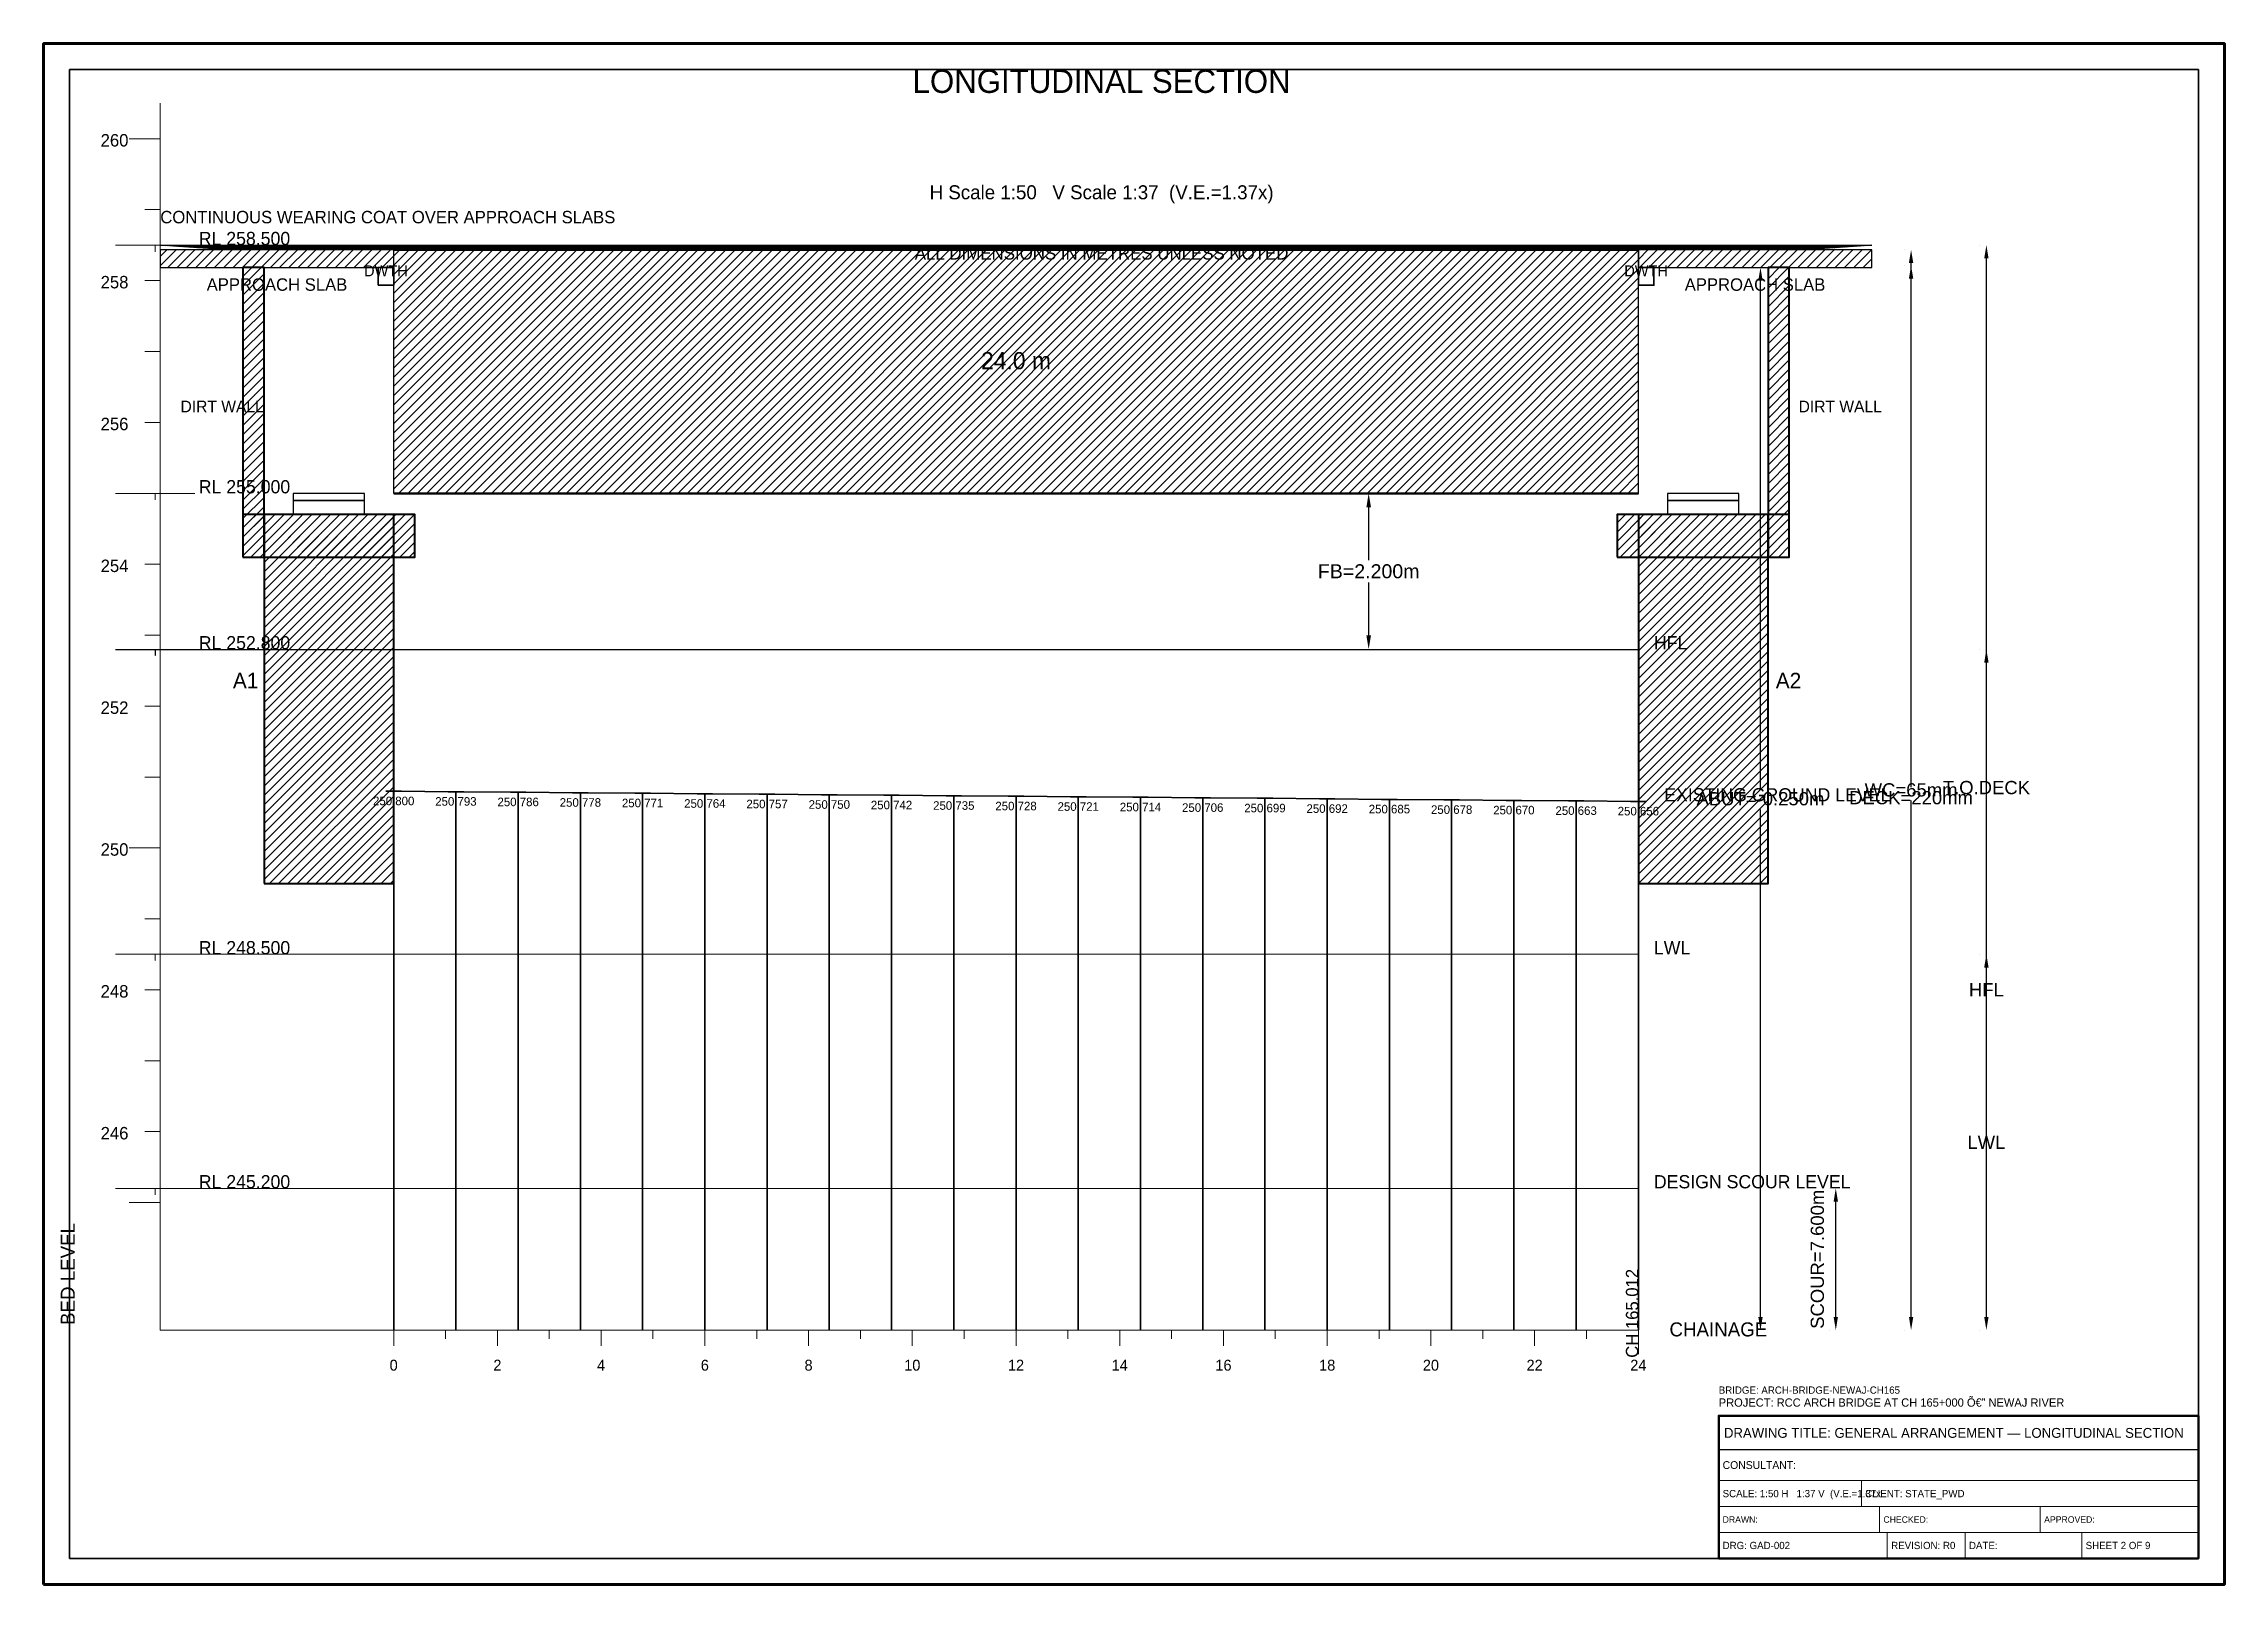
# Model space of a CAD drawing. Header units: metres. Extents: x 0 to 841, y 0 to 594.
import ezdxf
from ezdxf.enums import TextEntityAlignment as Align

# ---------------------------------------------------------------- set-up
doc = ezdxf.new("R2010")
doc.units = ezdxf.units.M
doc.linetypes.add('DASHED', pattern=[0.5, 0.375, -0.125])
doc.linetypes.add('DASHED2', pattern=[0.25, 0.1875, -0.0625])
for name, color, linetype, lineweight in [('ABUT-PROF', 4, 'Continuous', 50), ('BORDER-INNER', 7, 'Continuous', 35), ('BORDER-OUTER', 7, 'Continuous', 70), ('CIVIL-CHAINAGE', 7, 'Continuous', 18), ('CIVIL-GROUND', 3, 'Continuous', 35), ('CIVIL-HFL', 5, 'DASHED', 25), ('CIVIL-LWL', 4, 'DASHED', 18), ('CIVIL-ROAD', 7, 'Continuous', 25), ('CIVIL-SCOUR', 1, 'DASHED2', 18), ('DIM-CHAINAGE', 3, 'Continuous', 18), ('DIM-LEVEL', 3, 'Continuous', 18), ('DIM-LINEAR', 3, 'Continuous', 18), ('STRUC-HATCHING', 8, 'Continuous', 18), ('SUB-ABUT', 3, 'Continuous', 35), ('SUB-BEARING', 5, 'Continuous', 25), ('SUB-DIRT-WALL', 3, 'Continuous', 35), ('SUPER-DECK', 2, 'Continuous', 50), ('SUPER-WEARING', 8, 'Continuous', 25), ('TEXT-GENERAL', 7, 'Continuous', 18), ('TEXT-HEADER', 7, 'Continuous', 25), ('TEXT-LEVEL', 5, 'Continuous', 18), ('TEXT-SPEC', 7, 'Continuous', 13), ('TEXT-TITLE', 7, 'Continuous', 25), ('TITLEBLK-BOX', 7, 'Continuous', 50), ('TITLEBLK-TEXT', 7, 'Continuous', 18)]:
    doc.layers.add(name, color=color, linetype=linetype, lineweight=lineweight)
doc.styles.add('BRIDGE_STD', font='Arial.ttf')
doc.dimstyles.new('pmb100', dxfattribs={"dimtxt": 2.5, "dimasz": 0.9375, "dimexe": 2.5, "dimexo": 2.5, "dimtad": 0, "dimtih": 1, "dimdec": 0, "dimtxsty": 'BRIDGE_STD', "dimcen": 2.5, "dimazin": 3, "dimtfac": 1, "dimtmove": 0, "dimatfit": 3})

msp = doc.modelspace()

# ---------------------------------------------------------------- hatches: boundary and pattern name
at = {"layer": 'STRUC-HATCHING'}
h = msp.add_hatch(dxfattribs=at)
h.set_pattern_fill('ANSI31', scale=0.8)
h.paths.add_polyline_path([(45, 507.71), (135, 507.71), (135, 514.54), (45, 514.54)])
h = msp.add_hatch(dxfattribs=at)
h.set_pattern_fill('ANSI31', scale=0.8)
h.paths.add_polyline_path([(135, 420.62), (615, 420.62), (615, 514.54), (135, 514.54)])
h = msp.add_hatch(dxfattribs=at)
h.set_pattern_fill('ANSI31', scale=0.8)
h.paths.add_polyline_path([(615, 507.71), (705, 507.71), (705, 514.54), (615, 514.54)])
h = msp.add_hatch(dxfattribs=at)
h.set_pattern_fill('ANSI31', scale=0.8)
h.paths.add_polyline_path([(76.8, 396.02), (85, 396.02), (85, 507.71), (76.8, 507.71)])
h = msp.add_hatch(dxfattribs=at)
h.set_pattern_fill('ANSI31', scale=0.8)
h.paths.add_polyline_path([(665, 396.02), (673.2, 396.02), (673.2, 507.71), (665, 507.71)])
h = msp.add_hatch(dxfattribs=at)
h.set_pattern_fill('ANSI31', scale=0.8)
h.paths.add_polyline_path([(76.8, 396.02), (143.2, 396.02), (143.2, 412.42), (76.8, 412.42)])
h = msp.add_hatch(dxfattribs=at)
h.set_pattern_fill('ANSI31', scale=0.8)
h.paths.add_polyline_path([(85, 270.25), (135, 270.25), (135, 412.42), (85, 412.42)])
h = msp.add_hatch(dxfattribs=at)
h.set_pattern_fill('ANSI31', scale=0.8)
h.paths.add_polyline_path([(606.8, 396.02), (673.2, 396.02), (673.2, 412.42), (606.8, 412.42)])
h = msp.add_hatch(dxfattribs=at)
h.set_pattern_fill('ANSI31', scale=0.8)
h.paths.add_polyline_path([(615, 270.25), (665, 270.25), (665, 412.42), (615, 412.42)])
at = {"layer": 'SUPER-WEARING'}
h = msp.add_hatch(dxfattribs=at)
h.set_pattern_fill('SOLID')
h.paths.add_polyline_path([(45, 516.32), (705, 516.32), (679, 514.54), (71, 514.54)])

# ---------------------------------------------------------------- linework, layer by layer
at = {"layer": 'ABUT-PROF', "lineweight": 35}
for points in [[(129, 500.87), (135, 500.87), (135, 507.71), (129, 507.71), (129, 500.87)], [(615, 500.87), (621, 500.87), (621, 507.71), (615, 507.71), (615, 500.87)]]:
    msp.add_lwpolyline(points, dxfattribs=at)
at = {"layer": 'BORDER-INNER'}
msp.add_lwpolyline([(10, 10), (831, 10), (831, 584), (10, 584), (10, 10)], dxfattribs=at)
at = {"layer": 'BORDER-OUTER'}
msp.add_lwpolyline([(0, 0), (841, 0), (841, 594), (0, 594), (0, 0)], dxfattribs=at)
at = {"layer": 'CIVIL-CHAINAGE'}
for p, q in [((45, 98), (615, 98)), ((135, 98), (135, 92)), ((155, 98), (155, 94.7)), ((175, 98), (175, 92)), ((195, 98), (195, 94.7)), ((215, 98), (215, 92)), ((235, 98), (235, 94.7)), ((255, 98), (255, 92)), ((275, 98), (275, 94.7)), ((295, 98), (295, 92)), ((315, 98), (315, 94.7)), ((335, 98), (335, 92)), ((355, 98), (355, 94.7)), ((375, 98), (375, 92)), ((395, 98), (395, 94.7)), ((415, 98), (415, 92)), ((435, 98), (435, 94.7)), ((455, 98), (455, 92)), ((475, 98), (475, 94.7)), ((495, 98), (495, 92)), ((515, 98), (515, 94.7)), ((535, 98), (535, 92)), ((555, 98), (555, 94.7)), ((575, 98), (575, 92)), ((595, 98), (595, 94.7)), ((615, 98), (615, 92)), ((615, 96), (615, 88.8))]:
    msp.add_line(p, q, dxfattribs=at)
at = {"layer": 'CIVIL-GROUND', "color": 3}
for p, q in [((132, 305.79), (138, 305.79)), ((156, 305.6), (162, 305.6)), ((180, 305.4), (186, 305.4)), ((204, 305.2), (210, 305.2)), ((228, 305), (234, 305)), ((252, 304.81), (258, 304.81)), ((276, 304.61), (282, 304.61)), ((300, 304.41), (306, 304.41)), ((324, 304.22), (330, 304.22)), ((348, 304.02), (354, 304.02)), ((372, 303.82), (378, 303.82)), ((396, 303.63), (402, 303.63)), ((420, 303.43), (426, 303.43)), ((444, 303.23), (450, 303.23)), ((468, 303.04), (474, 303.04)), ((492, 302.84), (498, 302.84)), ((516, 302.64), (522, 302.64)), ((540, 302.45), (546, 302.45)), ((564, 302.25), (570, 302.25)), ((588, 302.05), (594, 302.05)), ((612, 301.85), (618, 301.85))]:
    msp.add_line(p, q, dxfattribs=at)
at = {"layer": 'CIVIL-GROUND', "color": 8, "linetype": 'DASHED2'}
for p, q in [((135, 305.79), (135, 98)), ((159, 305.6), (159, 98)), ((183, 305.4), (183, 98)), ((207, 305.2), (207, 98)), ((231, 305), (231, 98)), ((255, 304.81), (255, 98)), ((279, 304.61), (279, 98)), ((303, 304.41), (303, 98)), ((327, 304.22), (327, 98)), ((351, 304.02), (351, 98)), ((375, 303.82), (375, 98)), ((399, 303.63), (399, 98)), ((423, 303.43), (423, 98)), ((447, 303.23), (447, 98)), ((471, 303.04), (471, 98)), ((495, 302.84), (495, 98)), ((519, 302.64), (519, 98)), ((543, 302.45), (543, 98)), ((567, 302.25), (567, 98)), ((591, 302.05), (591, 98)), ((615, 301.85), (615, 98))]:
    msp.add_line(p, q, dxfattribs=at)
at = {"layer": 'CIVIL-GROUND', "color": 3}
msp.add_lwpolyline([(135, 305.79), (159, 305.6), (183, 305.4), (207, 305.2), (231, 305), (255, 304.81), (279, 304.61), (303, 304.41), (327, 304.22), (351, 304.02), (375, 303.82), (399, 303.63), (423, 303.43), (447, 303.23), (471, 303.04), (495, 302.84), (519, 302.64), (543, 302.45), (567, 302.25), (591, 302.05), (615, 301.85)], dxfattribs=at)
at = {"layer": 'CIVIL-HFL'}
for p, q in [((27.7, 360.47), (58.3, 360.47)), ((43, 360.47), (43, 357.92))]:
    msp.add_line(p, q, dxfattribs=at)
at = {"layer": 'CIVIL-HFL', "color": 5}
msp.add_line((45, 360.47), (615, 360.47), dxfattribs=at)
at = {"layer": 'CIVIL-LWL'}
for p, q in [((27.7, 242.91), (58.3, 242.91)), ((43, 242.91), (43, 240.36))]:
    msp.add_line(p, q, dxfattribs=at)
at = {"layer": 'CIVIL-LWL', "color": 4}
msp.add_line((45, 242.91), (615, 242.91), dxfattribs=at)
at = {"layer": 'CIVIL-ROAD', "lineweight": 25}
for points in [[(45, 507.71), (135, 507.71), (135, 514.54), (45, 514.54), (45, 507.71)], [(615, 507.71), (705, 507.71), (705, 514.54), (615, 514.54), (615, 507.71)]]:
    msp.add_lwpolyline(points, dxfattribs=at)
at = {"layer": 'CIVIL-SCOUR'}
for p, q in [((27.7, 152.68), (58.3, 152.68)), ((43, 152.68), (43, 150.13))]:
    msp.add_line(p, q, dxfattribs=at)
at = {"layer": 'CIVIL-SCOUR', "color": 1}
msp.add_line((45, 152.68), (615, 152.68), dxfattribs=at)
at = {"layer": 'DIM-LEVEL'}
for p, q in [((45, 98), (45, 571)), ((33, 557.33), (45, 557.33)), ((39, 529.99), (45, 529.99)), ((27.7, 516.32), (58.3, 516.32)), ((43, 516.32), (43, 513.77)), ((39, 502.65), (45, 502.65)), ((39, 475.31), (45, 475.31)), ((39, 447.97), (45, 447.97)), ((27.7, 420.62), (58.3, 420.62)), ((33, 420.62), (45, 420.62)), ((43, 420.62), (43, 418.07)), ((39, 393.28), (45, 393.28)), ((39, 365.94), (45, 365.94)), ((39, 338.6), (45, 338.6)), ((39, 311.26), (45, 311.26)), ((33, 283.92), (45, 283.92)), ((39, 256.58), (45, 256.58)), ((39, 229.24), (45, 229.24)), ((39, 201.9), (45, 201.9)), ((39, 174.55), (45, 174.55)), ((33, 147.21), (45, 147.21))]:
    msp.add_line(p, q, dxfattribs=at)
at = {"layer": 'SUB-ABUT', "lineweight": 40}
for points in [[(76.8, 396.02), (143.2, 396.02), (143.2, 412.42), (76.8, 412.42), (76.8, 396.02)], [(85, 270.25), (135, 270.25), (135, 412.42), (85, 412.42), (85, 270.25)], [(606.8, 396.02), (673.2, 396.02), (673.2, 412.42), (606.8, 412.42), (606.8, 396.02)], [(615, 270.25), (665, 270.25), (665, 412.42), (615, 412.42), (615, 270.25)]]:
    msp.add_lwpolyline(points, dxfattribs=at)
at = {"layer": 'SUB-ABUT', "lineweight": 30}
for points in [[(96.25, 412.42), (123.75, 412.42), (123.75, 417.89), (96.25, 417.89), (96.25, 412.42)], [(626.25, 412.42), (653.75, 412.42), (653.75, 417.89), (626.25, 417.89), (626.25, 412.42)]]:
    msp.add_lwpolyline(points, dxfattribs=at)
at = {"layer": 'SUB-BEARING', "lineweight": 30}
for points in [[(96.25, 417.89), (123.75, 417.89), (123.75, 420.62), (96.25, 420.62), (96.25, 417.89)], [(626.25, 417.89), (653.75, 417.89), (653.75, 420.62), (626.25, 420.62), (626.25, 417.89)]]:
    msp.add_lwpolyline(points, dxfattribs=at)
at = {"layer": 'SUB-DIRT-WALL', "lineweight": 40}
for points in [[(76.8, 396.02), (85, 396.02), (85, 507.71), (76.8, 507.71), (76.8, 396.02)], [(665, 396.02), (673.2, 396.02), (673.2, 507.71), (665, 507.71), (665, 396.02)]]:
    msp.add_lwpolyline(points, dxfattribs=at)
at = {"layer": 'SUPER-DECK'}
for p, q in [((135, 514.54), (615, 514.54)), ((135, 420.62), (615, 420.62))]:
    msp.add_line(p, q, dxfattribs=at)
at = {"layer": 'SUPER-DECK', "lineweight": 25}
for p, q in [((135, 420.62), (135, 514.54)), ((615, 420.62), (615, 514.54))]:
    msp.add_line(p, q, dxfattribs=at)
at = {"layer": 'SUPER-WEARING', "lineweight": 25}
msp.add_lwpolyline([(45, 516.32), (705, 516.32), (679, 514.54), (71, 514.54), (45, 516.32)], dxfattribs=at)
at = {"layer": 'TITLEBLK-BOX', "lineweight": 50}
msp.add_lwpolyline([(646, 10), (831, 10), (831, 65), (646, 65), (646, 10)], dxfattribs=at)
at = {"layer": 'TITLEBLK-BOX', "lineweight": 30}
msp.add_lwpolyline([(646, 52), (831, 52), (831, 65), (646, 65), (646, 52)], dxfattribs=at)
at = {"layer": 'TITLEBLK-BOX', "lineweight": 18}
for points in [[(646, 40), (831, 40), (831, 52), (646, 52), (646, 40)], [(646, 30), (701, 30), (701, 40), (646, 40), (646, 30)], [(701, 30), (831, 30), (831, 40), (701, 40), (701, 30)], [(646, 20), (708, 20), (708, 30), (646, 30), (646, 20)], [(708, 20), (770, 20), (770, 30), (708, 30), (708, 20)], [(770, 20), (831, 20), (831, 30), (770, 30), (770, 20)], [(646, 10), (711, 10), (711, 20), (646, 20), (646, 10)], [(711, 10), (741, 10), (741, 20), (711, 20), (711, 10)], [(741, 10), (786, 10), (786, 20), (741, 20), (741, 10)], [(786, 10), (831, 10), (831, 20), (786, 20), (786, 10)]]:
    msp.add_lwpolyline(points, dxfattribs=at)

# ---------------------------------------------------------------- texts
at = {"layer": 'CIVIL-GROUND', "color": 3}
msp.add_text('EXISTING GROUND LEVEL', height=5.1, dxfattribs=at).set_placement((625, 301.85))
at = {"layer": 'CIVIL-HFL', "color": 5}
msp.add_text('HFL', height=5.1, dxfattribs=at).set_placement((621, 360.47))
at = {"layer": 'CIVIL-LWL', "color": 4}
msp.add_text('LWL', height=5.1, dxfattribs=at).set_placement((621, 242.91))
at = {"layer": 'CIVIL-SCOUR', "color": 1}
msp.add_text('DESIGN SCOUR LEVEL', height=5.1, dxfattribs=at).set_placement((621, 152.68))
at = {"layer": 'DIM-CHAINAGE'}
msp.add_text('CH 165.012', height=4.8, rotation=90, dxfattribs=at).set_placement((615, 87.36))
at = {"layer": 'TEXT-GENERAL'}
msp.add_text('24.0 m', height=6.6, dxfattribs=at).set_placement((375, 468.47), align=Align.CENTER)
for s, p in [('A1', (73, 345.44)), ('A2', (668, 345.44))]:
    msp.add_text(s, height=6, dxfattribs=at).set_placement(p)
at = {"layer": 'TEXT-HEADER'}
msp.add_text('LONGITUDINAL SECTION', height=9, dxfattribs=at).set_placement((408, 575), align=Align.CENTER)
at = {"layer": 'TEXT-LEVEL'}
for s, height, p in [('260', 4.8, (22, 554.33)), ('RL 258.500', 5.1, (59.83, 516.32)), ('258', 4.8, (22, 499.65)), ('256', 4.8, (22, 444.97)), ('RL 255.000', 5.1, (59.83, 420.62)), ('254', 4.8, (22, 390.28)), ('RL 252.800', 5.1, (59.83, 360.47)), ('252', 4.8, (22, 335.6)), ('250', 4.8, (22, 280.92)), ('RL 248.500', 5.1, (59.83, 242.91)), ('248', 4.8, (22, 226.24)), ('246', 4.8, (22, 171.55)), ('RL 245.200', 5.1, (59.83, 152.68)), ('CHAINAGE', 5.4, (627, 95.6))]:
    msp.add_text(s, height=height, dxfattribs=at).set_placement(p)
at = {"layer": 'TEXT-LEVEL', "color": 8}
for s, p in [('250.800', (135, 300.39)), ('250.793', (159, 300.2)), ('250.786', (183, 300)), ('250.778', (207, 299.8)), ('250.771', (231, 299.6)), ('250.764', (255, 299.41)), ('250.757', (279, 299.21)), ('250.750', (303, 299.01)), ('250.742', (327, 298.82)), ('250.735', (351, 298.62)), ('250.728', (375, 298.42)), ('250.721', (399, 298.23)), ('250.714', (423, 298.03)), ('250.706', (447, 297.83)), ('250.699', (471, 297.64)), ('250.692', (495, 297.44)), ('250.685', (519, 297.24)), ('250.678', (543, 297.05)), ('250.670', (567, 296.85)), ('250.663', (591, 296.65)), ('250.656', (615, 296.45))]:
    msp.add_text(s, height=3.3, dxfattribs=at).set_placement(p, align=Align.CENTER)
at = {"layer": 'TEXT-LEVEL'}
msp.add_text('BED LEVEL', height=5.4, rotation=90, dxfattribs=at).set_placement((12, 100))
for s, p in [('0', (135, 82.4)), ('2', (175, 82.4)), ('4', (215, 82.4)), ('6', (255, 82.4)), ('8', (295, 82.4)), ('10', (335, 82.4)), ('12', (375, 82.4)), ('14', (415, 82.4)), ('16', (455, 82.4)), ('18', (495, 82.4)), ('20', (535, 82.4)), ('22', (575, 82.4)), ('24', (615, 82.4))]:
    msp.add_text(s, height=4.2, dxfattribs=at).set_placement(p, align=Align.CENTER)
at = {"layer": 'TEXT-SPEC'}
for s, height, p in [('H Scale 1:50   V Scale 1:37  (V.E.=1.37x)', 5.4, (408, 533.99)), ('APPROACH SLAB', 4.8, (90, 498.71)), ('APPROACH SLAB', 4.8, (660, 498.71))]:
    msp.add_text(s, height=height, dxfattribs=at).set_placement(p, align=Align.CENTER)
at = {"layer": 'TEXT-SPEC', "color": 8}
msp.add_text('CONTINUOUS WEARING COAT OVER APPROACH SLABS', height=4.8, dxfattribs=at).set_placement((45, 524.72))
msp.add_text('ALL DIMENSIONS IN METRES UNLESS NOTED', height=4.86, dxfattribs=at).set_placement((408, 510.75), align=Align.CENTER)
at = {"layer": 'TEXT-SPEC', "color": 4}
for p in [(132, 504.29), (618, 504.29)]:
    msp.add_text('DWTH', height=4.2, dxfattribs=at).set_placement(p, align=Align.CENTER)
at = {"layer": 'TEXT-SPEC'}
for p in [(52.8, 451.86), (676.8, 451.86)]:
    msp.add_text('DIRT WALL', height=4.5, dxfattribs=at).set_placement(p)
at = {"layer": 'TEXT-TITLE'}
for s, height, p in [('PROJECT: RCC ARCH BRIDGE AT CH 165+000 â€” NEWAJ RIVER', 3.2, (646, 68.5)), ('DRAWING TITLE: GENERAL ARRANGEMENT — LONGITUDINAL SECTION', 3.8, (648, 56.5))]:
    msp.add_text(s, height=height, dxfattribs=at).set_placement(p)
at = {"layer": 'TITLEBLK-TEXT'}
for s, height, p in [('BRIDGE: ARCH-BRIDGE-NEWAJ-CH165', 2.8, (646, 73.5)), ('CONSULTANT: ', 3, (647.5, 44.5)), ('SCALE: 1:50 H   1:37 V  (V.E.=1.37x', 2.8, (647.5, 33.6)), ('CLIENT: STATE_PWD', 2.8, (702.5, 33.6)), ('DRAWN: ', 2.5, (647.5, 23.75)), ('CHECKED: ', 2.5, (709.5, 23.75)), ('APPROVED: ', 2.5, (771.5, 23.75)), ('DRG: GAD-002', 2.8, (647.5, 13.6)), ('REVISION: R0', 2.8, (712.5, 13.6)), ('DATE: ', 2.8, (742.5, 13.6)), ('SHEET 2 OF 9', 2.8, (787.5, 13.6))]:
    msp.add_text(s, height=height, dxfattribs=at).set_placement(p)

# ---------------------------------------------------------------- dimensions: what is measured, and where the dimension line sits
at = {"layer": 'DIM-LINEAR'}
for base, p1, p2, text, override in [((720.18, 98), (720.18, 98), (720.18, 514.54), 'WC=65mm', {"dimtxt": 5.1, "dimasz": 5.1, "dimgap": 2.04, "dimclrt": 3}), ((749.22, 98), (749.22, 98), (749.22, 516.32), 'T.O.DECK', {"dimtxt": 5.1, "dimasz": 5.1, "dimgap": 2.04, "dimclrt": 3}), ((662.1, 98), (662.1, 98), (662.1, 507.71), 'ABUT=-0.250m', {"dimtxt": 5.1, "dimasz": 5.1, "dimgap": 2.04, "dimclrt": 3}), ((720.18, 98), (720.18, 98), (720.18, 508.53), 'DECK=220mm', {"dimtxt": 5.1, "dimasz": 5.1, "dimgap": 2.04, "dimclrt": 3}), ((511, 360.47), (471, 360.47), (471, 420.62), 'FB=2.200m', {"dimtxt": 5.4, "dimasz": 5.4, "dimgap": 2.16, "dimclrt": 3}), ((749.22, 98), (749.22, 98), (749.22, 360.47), 'HFL', {"dimtxt": 5.1, "dimasz": 5.1, "dimgap": 2.04, "dimclrt": 3}), ((749.22, 98), (749.22, 98), (749.22, 242.91), 'LWL', {"dimtxt": 5.1, "dimasz": 5.1, "dimgap": 2.04, "dimclrt": 3}), ((691.14, 98), (691.14, 98), (691.14, 152.68), 'SCOUR=7.600m', {"dimtxt": 5.1, "dimasz": 5.1, "dimgap": 2.04, "dimclrt": 3})]:
    msp.add_linear_dim(base=base, p1=p1, p2=p2, angle=90, text=text, dimstyle='pmb100', override=override, dxfattribs=at).render()

doc.saveas('drawing.dxf')
